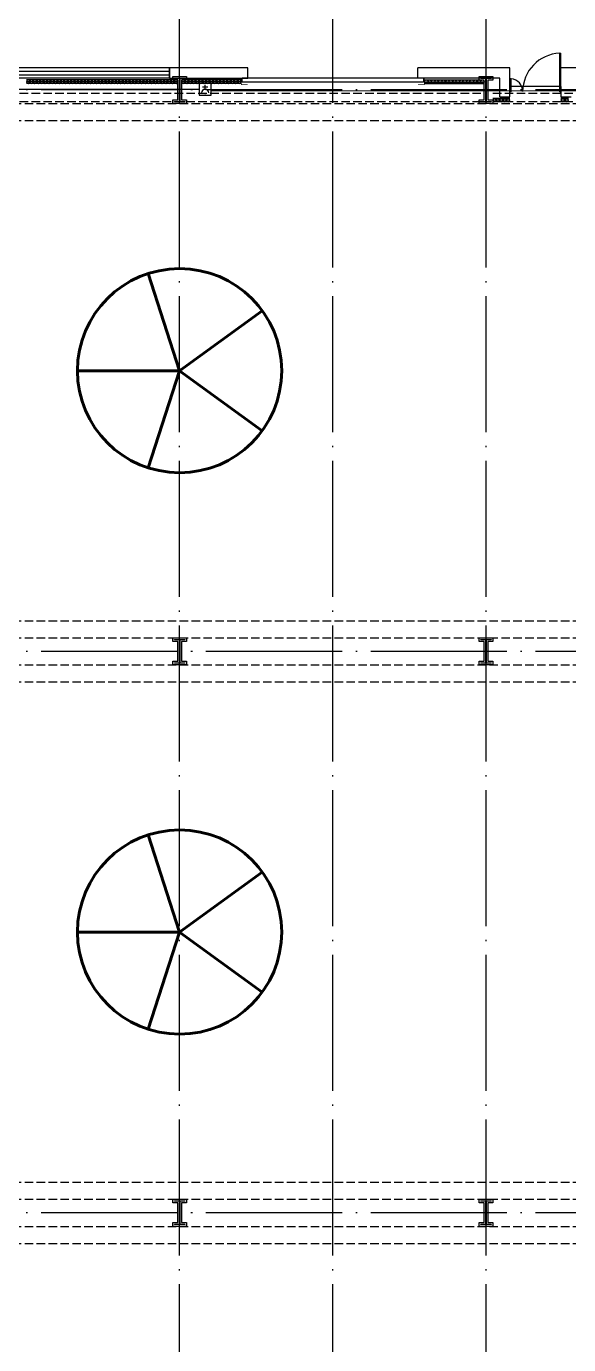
# Model space of a CAD drawing. Extents: x -1396510 to 1250330, y -1892470 to 1623980.
# Drawn here: x 622616 to 638541, y -753507 to -714760 of the extents above; entities that cross this region are included whole.
import ezdxf
from ezdxf.enums import TextEntityAlignment as Align

# ---------------------------------------------------------------- set-up
doc = ezdxf.new("R2010")
doc.units = 0
doc.header["$LTSCALE"] = 1000
doc.header["$MEASUREMENT"] = 0
for name, pattern in [('10平面$0$DASH', [0.35, 0.25, -0.1]), ('DASH', [0.35, 0.25, -0.1]), ('DOTE', [2.42, 2, -0.2, 0.02, -0.2])]:
    doc.linetypes.add(name, pattern=pattern)
for name, color, linetype in [('10平面$0$WINDOW', 4, 'Continuous'), ('A-AXIS-DOTE', 14, 'DOTE'), ('A-HATCH-2', 251, 'Continuous'), ('A-HRAIL', 173, 'Continuous'), ('A-LIN-V', 9, 'Continuous'), ('A-SFCE', 30, 'Continuous'), ('A-WINDOW', 140, 'Continuous'), ('AS-COLN', 6, 'Continuous'), ('AS-WALL', 40, 'Continuous'), ('EQUIP-消防', 3, 'Continuous'), ('WIRE-照明', 1, 'Continuous'), ('建-窗', 4, 'Continuous')]:
    doc.layers.add(name, color=color, linetype=linetype)
doc.layers.add('A-云线2', color=3, linetype='Continuous', plot=False)
doc.styles.get("Standard").update_dxf_attribs({"font": 'gbenor.shx', "bigfont": 'gbcbig.shx'})

# ---------------------------------------------------------------- blocks, each defined once
blk = doc.blocks.new('WINDOW2DLIB$DYNSTYLE$00000005')
at = {"color": 0}
for points in [[(-0.5, 0.5), (-0.5, -0.5)], [(-0.5, 0.5), (0.5, 0.5)], [(0.5, -0.5), (0.5, 0.5)], [(0.5, 0.1667), (-0.5, 0.1667)], [(0.5, -0.1667), (-0.5, -0.1667)], [(-0.5, -0.5), (0.5, -0.5)]]:
    blk.add_lwpolyline(points, dxfattribs=at)
blk = doc.blocks.new('10平面$0$$DorLib2D$00000126')
at = {"color": 0, "linetype": 'Continuous'}
for p, q in [((-0.532, 0.5), (-0.532, 0.9)), ((0.532, 0.9), (0.532, 0.5))]:
    blk.add_line(p, q, dxfattribs=at)
at = {"color": 0, "linetype": '10平面$0$DASH'}
for p, q in [((-0.532, 0.9), (0.532, 0.9)), ((-0.532, 0.5), (0.532, 0.5))]:
    blk.add_line(p, q, dxfattribs=at)
blk = doc.blocks.new('DOOR2DLIB$SYSLIB$00000123')
at = {"color": 0}
for p, q in [((0.475, -0.001), (0.475, 0.752)), ((0.475, 0.752), (0.5, 0.752)), ((0.5, -0.001), (0.5, 0.752)), ((-0.5, 0), (-0.5, 0.252)), ((-0.475, 0.252), (-0.5, 0.252)), ((-0.475, 0), (-0.475, 0.252)), ((-0.475, 0), (-0.5, 0)), ((0.475, -0.001), (0.5, -0.001))]:
    blk.add_line(p, q, dxfattribs=at)
for centre, radius, start, end in [((0.505, -0.002), 0.755, 92.2493, 179.7238), ((-0.501, 0.003), 0.251, 359.7899, 84.0974)]:
    blk.add_arc(centre, radius, start, end, dxfattribs=at)
blk = doc.blocks.new('42343243')
at = {"layer": '10平面$0$WINDOW'}
blk.add_line((-144654, 1222620), (-146154, 1222620), dxfattribs=at)
at = {"layer": 'AS-WALL'}
for p, q in [((-153854, 1223170), (-156154, 1223170)), ((-156154, 1223170), (-156154, 1222870)), ((-156154, 1222870), (-153854, 1222870)), ((-153854, 1222870), (-153854, 1223170)), ((-146154, 1223170), (-148854, 1223170)), ((-148854, 1222870), (-148854, 1223170)), ((-146454, 1222870), (-148854, 1222870)), ((-146454, 1222320), (-146454, 1222870)), ((-146154, 1222620), (-146154, 1223170)), ((-144654, 1222620), (-144654, 1223170)), ((-137854, 1223170), (-144654, 1223170)), ((-146154, 1222320), (-146154, 1222620)), ((-144654, 1222620), (-144654, 1222320)), ((-146454, 1222320), (-146154, 1222320)), ((-144654, 1222320), (-144354, 1222320))]:
    blk.add_line(p, q, dxfattribs=at)
at = {"layer": '10平面$0$WINDOW', "zscale": 300}
for name, p, xscale, yscale, rotation in [('DOOR2DLIB$SYSLIB$00000123', (-145404, 1222470), -1500, -1500, 179.9999999999555), ('10平面$0$$DorLib2D$00000126', (-151354, 1223020), 5000, 300, 180)]:
    blk.add_blockref(name, p, dxfattribs=dict(at, xscale=xscale, yscale=yscale, rotation=rotation))
at = {"layer": '建-窗', "xscale": -13200, "yscale": -300, "zscale": 300, "rotation": 359.9999999996728}
blk.add_blockref('WINDOW2DLIB$DYNSTYLE$00000005', (-162754, 1223020), dxfattribs=at)
blk = doc.blocks.new('nt66')
at = {"layer": 'A-HATCH-2', "color": 8}
blk.add_lwpolyline([(-195840, 766870), (-195440, 766870), (-195440, 766758), (-195586, 766758), (-195586, 766182), (-195440, 766182), (-195440, 766070), (-195840, 766070), (-195840, 766182), (-195694, 766182), (-195694, 766758), (-195840, 766758)], close=True, dxfattribs=at)
at = {"layer": 'AS-COLN'}
blk.add_lwpolyline([(-195790, 766820), (-195490, 766820), (-195490, 766808), (-195636, 766808), (-195636, 766132), (-195490, 766132), (-195490, 766120), (-195790, 766120), (-195790, 766132), (-195644, 766132), (-195644, 766808), (-195790, 766808)], close=True, dxfattribs=at)
blk = doc.blocks.new('33333')
for p in [(39786, -43900), (48786, -43900), (39786, -60400), (48786, -60400), (39786, -76900), (48786, -76900)]:
    blk.add_blockref('nt66', p)
blk = doc.blocks.new('w42343')
at = {"layer": 'A-HATCH-2', "color": 8, "linetype": 'DASH'}
for p, q in [((-263654, 722170), (-128354, 722170)), ((-263654, 721670), (-128354, 721670)), ((-263654, 706970), (-128354, 706970)), ((-263654, 706470), (-128354, 706470)), ((-263654, 705670), (-128354, 705670)), ((-263654, 705170), (-128354, 705170)), ((-263654, 690470), (-128354, 690470)), ((-263654, 689970), (-128354, 689970)), ((-263654, 689170), (-128354, 689170)), ((-263654, 688670), (-128354, 688670))]:
    blk.add_line(p, q, dxfattribs=at)
blk = doc.blocks.new('w4324324')
at = {"layer": 'A-HATCH-2', "color": 0, "lineweight": 60}
for q in [(-1694760, 686605), (-1697614, 684532), (-1691907, 684532), (-1696524, 681178), (-1692997, 681178)]:
    blk.add_line((-1694760, 683605), q, dxfattribs=at)
blk.add_circle((-1694760, 683605), 3000, dxfattribs=at)
blk = doc.blocks.new('ner546')
at = {"layer": 'A-LIN-V', "color": 8}
for p in [(614780, -46744), (631280, -46744)]:
    blk.add_blockref('w4324324', p, dxfattribs=at)
blk = doc.blocks.new('3333')
at = {"layer": 'A-SFCE', "const_width": 20}
blk.add_lwpolyline([(-227064, 766320), (-227064, 766510), (-227244, 766510), (-227244, 766320)], dxfattribs=at)
blk = doc.blocks.new('99平面图例外参$0$$LinePat$圆环')
for points in [[(0, 150), (300, 150)], [(0, 0), (300, 0)], [(0, -150), (300, -150)]]:
    blk.add_lwpolyline(points)
at = {"color": 0}
blk.add_circle((150, 0), 150, dxfattribs=at)
blk = doc.blocks.new('世赫2#厂房一层0821')
at = {"layer": 'A-AXIS-DOTE', "color": 8, "ltscale": 2}
for p, q in [((129300, -87498.9), (129300, 6300)), ((133800, -87498.9), (133800, 6300)), ((138300, -87498.9), (138300, 6300)), ((163114.2, 0), (-11095.8, 0)), ((163114.2, -16500), (-11095.8, -16500)), ((163114.2, -33000), (-11095.8, -33000))]:
    blk.add_line(p, q, dxfattribs=at)
at = {"layer": 'A-SFCE', "linetype": 'DASH'}
for p, q in [((138150, -100), (120450, -100)), ((138150, -350), (120450, -350))]:
    blk.add_line(p, q, dxfattribs=at)
at = {"layer": 'A-SFCE', "color": 2, "linetype": 'DASH'}
for p, q in [((147150, -100), (138450, -100)), ((147150, -350), (138450, -350))]:
    blk.add_line(p, q, dxfattribs=at)
at = {"layer": 'A-HRAIL', "yscale": 0.3333333333111111, "zscale": 0.3333333333111111}
for p, xscale, rotation in [((124901, 244), -0.3368181817957239, 359.9999999997967), ((125002.1, 244), -0.3368181817957239, 359.9999999997967), ((125103.1, 244), -0.3368181817957239, 359.9999999997967), ((125204.2, 244), -0.3368181817957239, 359.9999999997967), ((125305.2, 244), -0.3368181817957239, 359.9999999997967), ((125406.3, 244), -0.3368181817957239, 359.9999999997967), ((125507.3, 244), -0.3368181817957239, 359.9999999997967), ((125608.4, 244), -0.3368181817957239, 359.9999999997967), ((125709.4, 244), -0.3368181817957239, 359.9999999997967), ((125810.5, 244), -0.3368181817957239, 359.9999999997967), ((125911.5, 244), -0.3368181817957239, 359.9999999997967), ((126012.5, 244), -0.3368181817957239, 359.9999999997967), ((126113.6, 244), -0.3368181817957239, 359.9999999997967), ((126214.6, 244), -0.3368181817957239, 359.9999999997967), ((126315.7, 244), -0.3368181817957239, 359.9999999997967), ((126416.7, 244), -0.3368181817957239, 359.9999999997967), ((126517.8, 244), -0.3368181817957239, 359.9999999997967), ((126618.8, 244), -0.3368181817957239, 359.9999999997967), ((126719.9, 244), -0.3368181817957239, 359.9999999997967), ((126820.9, 244), -0.3368181817957239, 359.9999999997967), ((126922, 244), -0.3368181817957239, 359.9999999997967), ((127023, 244), -0.3368181817957239, 359.9999999997967), ((127124, 244), -0.3368181817957239, 359.9999999997967), ((127225.1, 244), -0.3368181817957239, 359.9999999997967), ((127326.1, 244), -0.3368181817957239, 359.9999999997967), ((127427.2, 244), -0.3368181817957239, 359.9999999997967), ((127528.2, 244), -0.3368181817957239, 359.9999999997967), ((127629.3, 244), -0.3368181817957239, 359.9999999997967), ((127730.3, 244), -0.3368181817957239, 359.9999999997967), ((127831.4, 244), -0.3368181817957239, 359.9999999997967), ((127932.4, 244), -0.3368181817957239, 359.9999999997967), ((128033.5, 244), -0.3368181817957239, 359.9999999997967), ((128134.5, 244), -0.3368181817957239, 359.9999999997967), ((128235.5, 244), -0.3368181817957239, 359.9999999997967), ((128336.6, 244), -0.3368181817957239, 359.9999999997967), ((128437.6, 244), -0.3368181817957239, 359.9999999997967), ((128538.7, 244), -0.3368181817957239, 359.9999999997967), ((128639.7, 244), -0.3368181817957239, 359.9999999997967), ((128740.8, 244), -0.3368181817957239, 359.9999999997967), ((128841.8, 244), -0.3368181817957239, 359.9999999997967), ((128942.9, 244), -0.3368181817957239, 359.9999999997967), ((129043.9, 244), -0.3368181817957239, 359.9999999997967), ((129145, 244), -0.3368181817957239, 359.9999999997967), ((129246, 244), -0.3368181817957239, 359.9999999997967), ((129457.3, 244), -0.3444734679202548, 359.999999999795), ((129560.7, 244), -0.3444734679202548, 359.999999999795), ((129664, 244), -0.3444734679202548, 359.999999999795), ((129767.4, 244), -0.3444734679202548, 359.999999999795), ((129870.7, 244), -0.3444734679202548, 359.999999999795), ((129974.1, 244), -0.3444734679202548, 359.999999999795), ((130077.4, 244), -0.3444734679202548, 359.999999999795), ((130180.7, 244), -0.3444734679202548, 359.999999999795), ((130284.1, 244), -0.3444734679202548, 359.999999999795), ((130387.4, 244), -0.3444734679202548, 359.999999999795), ((130490.8, 244), -0.3444734679202548, 359.999999999795), ((130594.1, 244), -0.3444734679202548, 359.999999999795), ((130697.4, 244), -0.3444734679202548, 359.999999999795), ((130800.8, 244), -0.3444734679202548, 359.999999999795), ((130904.1, 244), -0.3444734679202548, 359.999999999795), ((131007.5, 244), -0.3444734679202548, 359.999999999795), ((131110.8, 244), -0.3444734679202548, 359.999999999795), ((136489.2, 244), 0.344473467906519, 2.050220548543992e-10), ((136592.5, 244), 0.344473467906519, 2.050220548543992e-10), ((136695.9, 244), 0.344473467906519, 2.050220548543992e-10), ((136799.2, 244), 0.344473467906519, 2.050220548543992e-10), ((136902.6, 244), 0.344473467906519, 2.050220548543992e-10), ((137005.9, 244), 0.344473467906519, 2.050220548543992e-10), ((137109.2, 244), 0.344473467906519, 2.050220548543992e-10), ((137212.6, 244), 0.344473467906519, 2.050220548543992e-10), ((137315.9, 244), 0.344473467906519, 2.050220548543992e-10), ((137419.3, 244), 0.344473467906519, 2.050220548543992e-10), ((137522.6, 244), 0.344473467906519, 2.050220548543992e-10), ((137625.9, 244), 0.344473467906519, 2.050220548543992e-10), ((137729.3, 244), 0.344473467906519, 2.050220548543992e-10), ((137832.6, 244), 0.344473467906519, 2.050220548543992e-10), ((137936, 244), 0.344473467906519, 2.050220548543992e-10), ((138039.3, 244), 0.344473467906519, 2.050220548543992e-10), ((138142.7, 244), 0.344473467906519, 2.050220548543992e-10)]:
    blk.add_blockref('99平面图例外参$0$$LinePat$圆环', p, dxfattribs=dict(at, xscale=xscale, rotation=rotation))
for p, xscale in [((138600, -300), -0.3333327848855343), ((138700, -300), -0.3333327848855343), ((138800, -300), -0.3333327848855343), ((138900, -300), -0.3333327848855343), ((139000, -300), -0.3333327848855343), ((140612.5, -300), -0.3749999998826196), ((140725, -300), -0.3749999998826196)]:
    blk.add_blockref('99平面图例外参$0$$LinePat$圆环', p, dxfattribs=dict(at, xscale=xscale))
at = {"layer": 'A-LIN-V', "color": 8, "rotation": 90.00000000000001}
blk.add_blockref('ner546', (766160.7, 1055230), dxfattribs=at)
at = {"layer": 'A-SFCE', "rotation": 90}
blk.add_blockref('3333', (897620.8, 227404.2), dxfattribs=at)
at = {"layer": 'A-SFCE', "xscale": -1, "rotation": 270}
blk.add_blockref('3333', (-630020.8, 227404.2), dxfattribs=at)
at = {"layer": 'A-WINDOW'}
for name, p in [('42343243', (285154.2, -1222520)), ('33333', (285154.2, -722570)), ('w42343', (285154.2, -722570))]:
    blk.add_blockref(name, p, dxfattribs=at)
blk = doc.blocks.new('$equip$00002656')
for p, q in [((-0.5, 1), (-0.5, 0)), ((0.5, 1), (-0.5, 1)), ((-0.5, 0), (0.5, 0)), ((-0.22, 0.33), (0.22, 0.33)), ((0, 0.5), (0, 0.15)), ((0.5, 0), (0.5, 1))]:
    blk.add_line(p, q)
at = {"const_width": 0.0571}
blk.add_lwpolyline([(-0.5, 1), (0.5, 1), (0.5, 0), (-0.5, 0), (-0.5, 1), (0.5, 1)], dxfattribs=at)
blk.add_arc((0, 0.8), 0.3, 180, 0)
for p in [(-0.5, 0.5), (0, 1), (0, 0), (0.5, 0.5)]:
    blk.add_point(p)
at = {"color": 7, "flags": 1}
for tag, height, p in [('A', 0.00002, (0, 0)), ('B', 0.4, (0.76, 0.29))]:
    blk.add_attdef(tag, text='', height=height, dxfattribs=at).set_placement(p, align=Align.MIDDLE_CENTER)

msp = doc.modelspace()

# ---------------------------------------------------------------- linework, layer by layer
at = {"layer": 'WIRE-照明', "linetype": 'Continuous', "const_width": 35}
for points in [[(612492.3, -716611), (627690.8, -716611)], [(628040.8, -716655), (639151.4, -716655)]]:
    msp.add_lwpolyline(points, dxfattribs=at)

# ---------------------------------------------------------------- block references
at = {"layer": 'A-云线2'}
msp.add_blockref('世赫2#厂房一层0821', (497815.8, -716630), dxfattribs=at)
at = {"layer": 'EQUIP-消防', "xscale": 350, "yscale": 350, "zscale": 350, "rotation": 180}
msp.add_blockref('$equip$00002656', (627865.8, -716436), dxfattribs=at)

doc.saveas('drawing.dxf')
